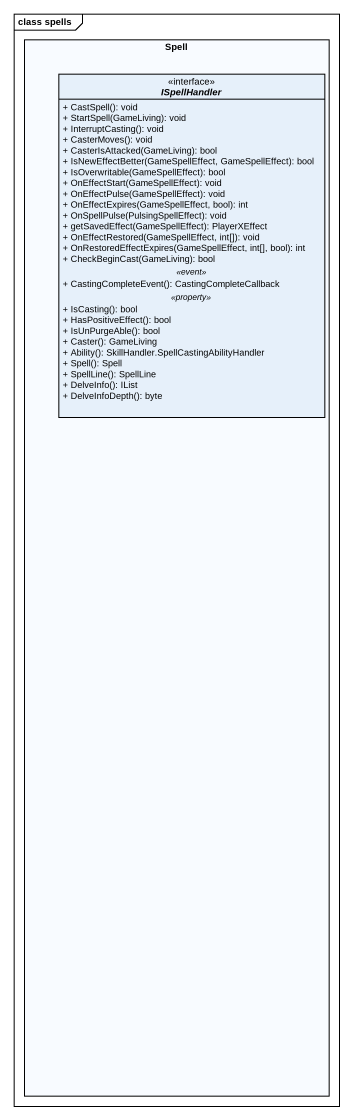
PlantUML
@startuml
mainframe class spells
hide circle
hide empty members
skinparam classAttributeIconSize 0
rectangle Spell {
  interface ISpellHandler <<interface>> {
    + CastSpell(): void
    + StartSpell(GameLiving): void
    + InterruptCasting(): void
    + CasterMoves(): void
    + CasterIsAttacked(GameLiving): bool
    + IsNewEffectBetter(GameSpellEffect, GameSpellEffect): bool
    + IsOverwritable(GameSpellEffect): bool
    + OnEffectStart(GameSpellEffect): void
    + OnEffectPulse(GameSpellEffect): void
    + OnEffectExpires(GameSpellEffect, bool): int
    + OnSpellPulse(PulsingSpellEffect): void
    + getSavedEffect(GameSpellEffect): PlayerXEffect
    + OnEffectRestored(GameSpellEffect, int[]): void
    + OnRestoredEffectExpires(GameSpellEffect, int[], bool): int
    + CheckBeginCast(GameLiving): bool
    .. <<event>> ..
    + CastingCompleteEvent(): CastingCompleteCallback
    .. <<property>> ..
    + IsCasting(): bool
    + HasPositiveEffect(): bool
    + IsUnPurgeAble(): bool
    + Caster(): GameLiving
    + Ability(): SkillHandler.SpellCastingAbilityHandler
    + Spell(): Spell
    + SpellLine(): SpellLine
    + DelveInfo(): IList
    + DelveInfoDepth(): byte
  }
}
@enduml
